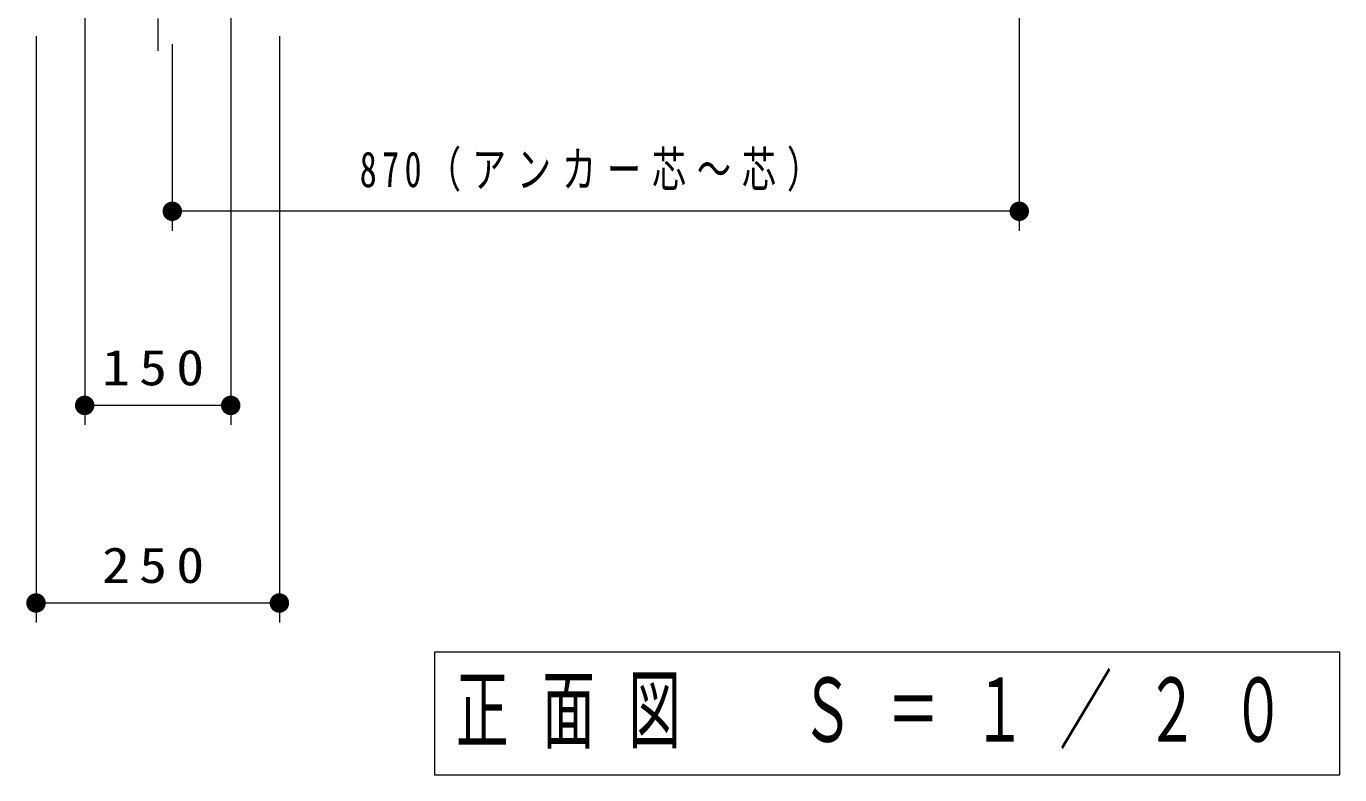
# Model space of a CAD drawing. Units: millimetres on the paper, scale 1:20. Extents: x -365 to 10, y -38 to 257.
# Drawn here: x -288 to -220.5, y 62.7 to 101.1 of the extents above; entities that cross this region are included whole.
import ezdxf

# ---------------------------------------------------------------- set-up
doc = ezdxf.new("R2010")
doc.units = ezdxf.units.MM
doc.linetypes.add('USER2', pattern=[6, 3, -1, 1, -1])
doc.layers.add('LY_1', color=7, linetype='Continuous', lineweight=25)
doc.styles.add('ＭＳ ゴシック', font='')
doc.styles.get('ＭＳ ゴシック').set_extended_font_data('MS Gothic')

# ---------------------------------------------------------------- blocks, each defined once
blk = doc.blocks.new('filled_dot')
at = {"color": 0, "linetype": 'Continuous', "lineweight": -2, "const_width": 1.25}
blk.add_lwpolyline([(-0.625, 0, 1), (0.625, 0, 1)], format="xyb", close=True, dxfattribs=at)

msp = doc.modelspace()

# ---------------------------------------------------------------- linework, layer by layer
at = {"layer": 'LY_1', "linetype": 'USER2', "lineweight": 13}
msp.add_line((-281.217, 137.5), (-281.217, 99.85), dxfattribs=at)
at = {"layer": 'LY_1', "lineweight": 13}
for p, q in [((-236.967, 113.103), (-236.967, 90.603)), ((-284.967, 105.603), (-284.967, 80.635)), ((-277.467, 105.603), (-277.467, 80.635)), ((-287.467, 100.603), (-287.467, 70.487)), ((-274.967, 100.603), (-274.967, 70.487)), ((-280.467, 100.18), (-280.467, 90.603)), ((-236.967, 91.603), (-280.467, 91.603)), ((-277.467, 81.635), (-284.967, 81.635)), ((-274.967, 71.487), (-287.467, 71.487)), ((-220.509, 68.969), (-267.009, 68.969)), ((-267.009, 68.969), (-267.009, 62.669)), ((-220.509, 62.669), (-220.509, 68.969)), ((-267.009, 62.669), (-220.509, 62.669))]:
    msp.add_line(p, q, dxfattribs=at)

# ---------------------------------------------------------------- block references
at = {"layer": 'LY_1', "lineweight": 13, "xscale": 0.4, "yscale": 0.4}
for p in [(-280.467, 91.603), (-284.967, 81.635), (-287.467, 71.487)]:
    msp.add_blockref('filled_dot', p, dxfattribs=at)
at = {"layer": 'LY_1', "lineweight": 13, "xscale": 0.4, "yscale": 0.4, "rotation": 180}
for p in [(-236.967, 91.603), (-277.467, 81.635), (-274.967, 71.487)]:
    msp.add_blockref('filled_dot', p, dxfattribs=at)

# ---------------------------------------------------------------- texts
at = {"layer": 'LY_1', "style": 'ＭＳ ゴシック'}
for s, insert, char_height, attachment_point in [('\\T1.32;\\W0.7;870（アンカー芯～芯）', (-258.717, 92.603), 1.833, 8), ('\\T1.33;\\W1.15;150', (-281.217, 82.635), 1.833, 8), ('\\T1.33;\\W1.15;250', (-281.217, 72.487), 1.833, 8), ('\\T1.64;\\W0.6;正面図\u3000Ｓ＝１／２０', (-243.759, 65.819), 3.299, 5)]:
    msp.add_mtext(s, dxfattribs=dict(at, insert=insert, char_height=char_height, attachment_point=attachment_point))

doc.saveas('drawing.dxf')
